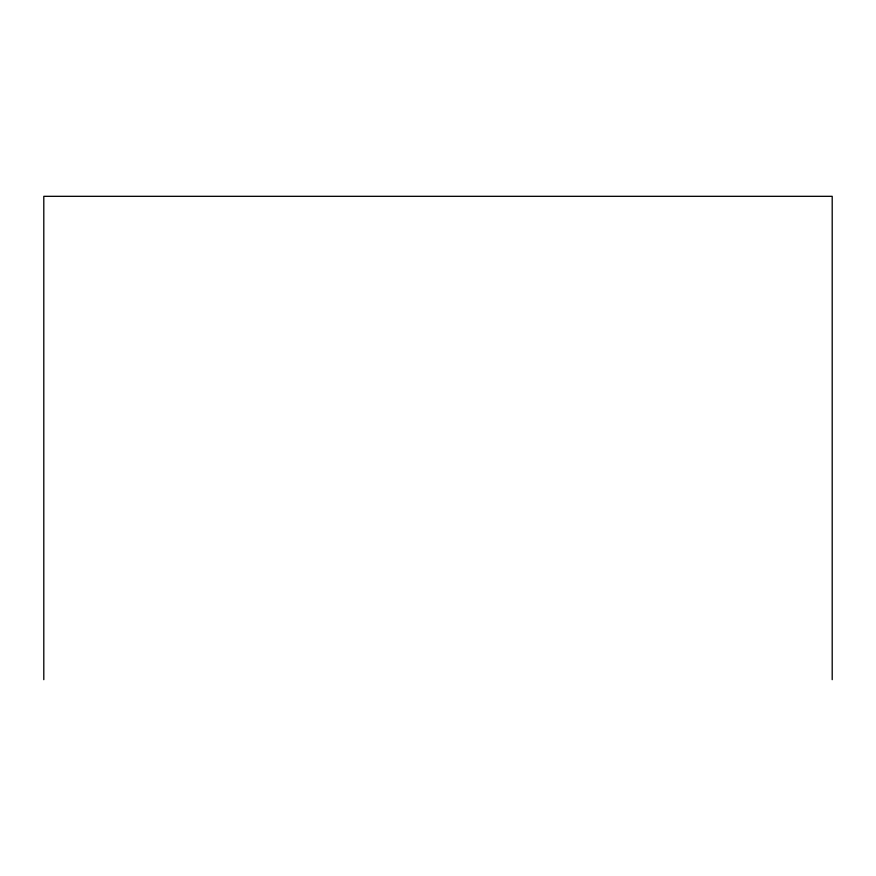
<?xml version="1.0" encoding="UTF-8"?>
<svg xmlns="http://www.w3.org/2000/svg" width="876" height="876" viewBox="0 0 876 876"><rect width="100%" height="100%" fill="white"/><g stroke="black" fill="none" stroke-linecap="round" stroke-linejoin="round"><path stroke-width="1.31" d="M832.2 679.677L832.2 196.323L43.8 196.323L43.8 679.677"/></g></svg>
